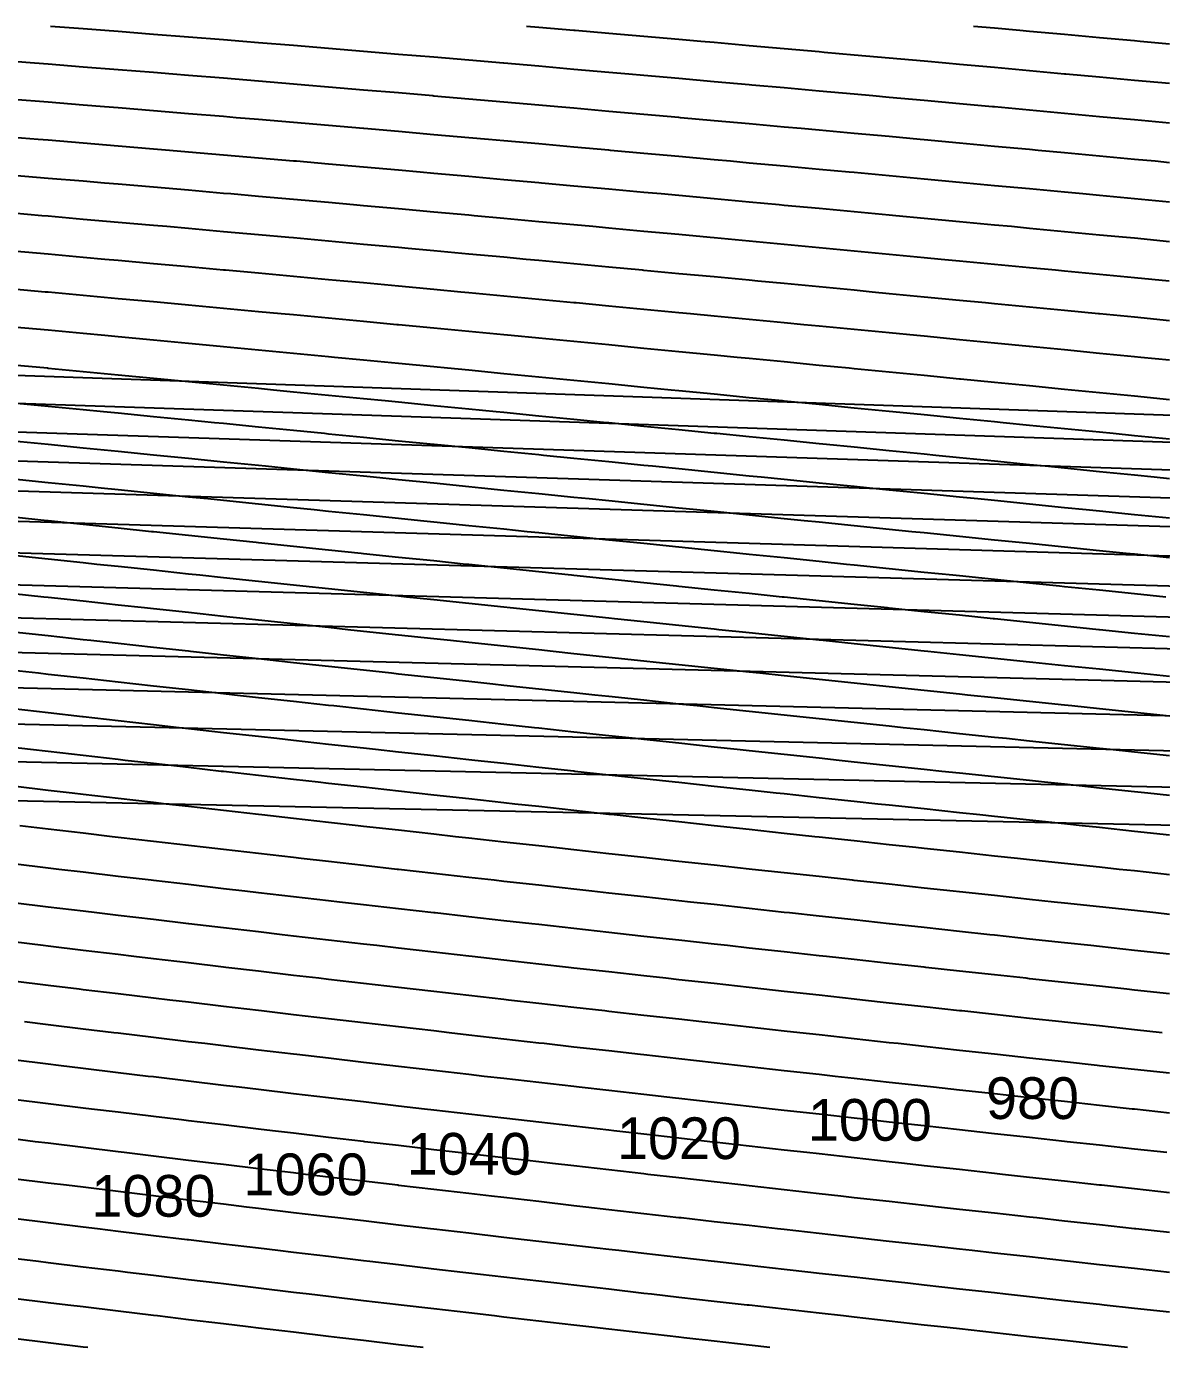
# Model space of a CAD drawing. Header units: metres. Extents: x 3386 to 5486, y 31 to 113.
# Drawn here: x 3458.8 to 3526.9, y 32.7 to 111.9 of the extents above; entities that cross this region are included whole.
import ezdxf
from ezdxf.enums import TextEntityAlignment as Align

# ---------------------------------------------------------------- set-up
doc = ezdxf.new("R2010")
doc.units = ezdxf.units.M
for name, color, linetype in [('Vs_1000', 7, 'Continuous'), ('Vs_1020', 7, 'Continuous'), ('Vs_1040', 7, 'Continuous'), ('Vs_1060', 7, 'Continuous'), ('Vs_1080', 7, 'Continuous'), ('Vs_1100', 7, 'Continuous'), ('Vs_1120', 7, 'Continuous'), ('Vs_1140', 7, 'Continuous'), ('Vs_1160', 7, 'Continuous'), ('Vs_440', 7, 'Continuous'), ('Vs_460', 7, 'Continuous'), ('Vs_480', 7, 'Continuous'), ('Vs_500', 7, 'Continuous'), ('Vs_520', 7, 'Continuous'), ('Vs_540', 7, 'Continuous'), ('Vs_560', 7, 'Continuous'), ('Vs_580', 7, 'Continuous'), ('Vs_600', 7, 'Continuous'), ('Vs_620', 7, 'Continuous'), ('Vs_640', 7, 'Continuous'), ('Vs_660', 7, 'Continuous'), ('Vs_680', 7, 'Continuous'), ('Vs_700', 7, 'Continuous'), ('Vs_720', 7, 'Continuous'), ('Vs_740', 7, 'Continuous'), ('Vs_760', 7, 'Continuous'), ('Vs_780', 7, 'Continuous'), ('Vs_800', 7, 'Continuous'), ('Vs_820', 7, 'Continuous'), ('Vs_840', 7, 'Continuous'), ('Vs_860', 7, 'Continuous'), ('Vs_880', 7, 'Continuous'), ('Vs_900', 7, 'Continuous'), ('Vs_920', 7, 'Continuous'), ('Vs_940', 7, 'Continuous'), ('Vs_960', 7, 'Continuous'), ('Vs_980', 7, 'Continuous')]:
    doc.layers.add(name, color=color, linetype=linetype)

msp = doc.modelspace()

# ---------------------------------------------------------------- linework, layer by layer
at = {"layer": 'Vs_1000'}
msp.add_lwpolyline([(3527.206, 44.412), (3525.273, 44.623), (3523.172, 44.853), (3521.235, 45.065), (3521.07, 45.083), (3518.969, 45.314), (3516.868, 45.546), (3515.301, 45.719), (3514.767, 45.778), (3512.666, 46.01), (3510.565, 46.243), (3509.405, 46.372), (3508.464, 46.476), (3506.363, 46.711), (3504.262, 46.945), (3503.551, 47.025), (3502.161, 47.181), (3500.059, 47.417), (3497.958, 47.654), (3497.741, 47.678), (3495.857, 47.891), (3493.756, 48.13), (3491.981, 48.332), (3491.655, 48.369), (3489.554, 48.609), (3487.453, 48.849), (3486.275, 48.985), (3485.352, 49.091), (3483.251, 49.334), (3481.15, 49.577), (3480.626, 49.638), (3479.048, 49.822), (3476.947, 50.067), (3475.04, 50.291), (3474.846, 50.314), (3472.745, 50.562), (3470.644, 50.811), (3469.524, 50.945), (3468.543, 51.062), (3466.442, 51.313), (3464.341, 51.566), (3464.081, 51.598), (3462.24, 51.821), (3460.139, 52.077), (3458.719, 52.251)], dxfattribs=at)
at = {"layer": 'Vs_1020'}
msp.add_lwpolyline([(3527.374, 42.006), (3525.273, 42.236), (3523.297, 42.452), (3523.172, 42.466), (3521.07, 42.697), (3518.969, 42.928), (3517.364, 43.106), (3516.868, 43.16), (3514.767, 43.393), (3512.666, 43.626), (3511.47, 43.759), (3510.565, 43.859), (3508.464, 44.094), (3506.363, 44.328), (3505.617, 44.412), (3504.262, 44.564), (3502.161, 44.8), (3500.059, 45.037), (3499.808, 45.065), (3497.958, 45.274), (3495.857, 45.513), (3494.049, 45.719), (3493.756, 45.752), (3491.655, 45.992), (3489.554, 46.232), (3488.342, 46.372), (3487.453, 46.474), (3485.352, 46.717), (3483.251, 46.96), (3482.691, 47.025), (3481.15, 47.204), (3479.048, 47.45), (3477.101, 47.678), (3476.947, 47.696), (3474.846, 47.944), (3472.745, 48.193), (3471.579, 48.332), (3470.644, 48.443), (3468.543, 48.694), (3466.442, 48.947), (3466.127, 48.985), (3464.341, 49.201), (3462.24, 49.456), (3460.753, 49.638), (3460.139, 49.713), (3458.037, 49.972)], dxfattribs=at)
at = {"layer": 'Vs_1040'}
msp.add_lwpolyline([(3527.374, 39.616), (3525.34, 39.839), (3525.273, 39.847), (3523.172, 40.077), (3521.07, 40.309), (3519.407, 40.492), (3518.969, 40.541), (3516.868, 40.773), (3514.767, 41.006), (3513.512, 41.146), (3512.666, 41.24), (3510.565, 41.474), (3508.464, 41.709), (3507.658, 41.799), (3506.363, 41.944), (3504.262, 42.18), (3502.161, 42.417), (3501.848, 42.452), (3500.059, 42.654), (3497.958, 42.893), (3496.086, 43.106), (3495.857, 43.132), (3493.756, 43.371), (3491.655, 43.612), (3490.375, 43.759), (3489.554, 43.853), (3487.453, 44.095), (3485.352, 44.339), (3484.72, 44.412), (3483.251, 44.583), (3481.15, 44.828), (3479.123, 45.065), (3479.048, 45.074), (3476.947, 45.321), (3474.846, 45.57), (3473.592, 45.719), (3472.745, 45.819), (3470.644, 46.07), (3468.543, 46.322), (3468.129, 46.372), (3466.442, 46.575), (3464.341, 46.83), (3462.74, 47.025), (3462.24, 47.086), (3460.139, 47.344), (3458.037, 47.603)], dxfattribs=at)
at = {"layer": 'Vs_1060'}
msp.add_lwpolyline([(3527.368, 37.226), (3525.273, 37.456), (3523.172, 37.688), (3521.432, 37.879), (3521.07, 37.919), (3518.969, 38.152), (3516.868, 38.384), (3515.534, 38.533), (3514.767, 38.618), (3512.666, 38.852), (3510.565, 39.087), (3509.677, 39.186), (3508.464, 39.322), (3506.363, 39.558), (3504.262, 39.794), (3503.863, 39.839), (3502.161, 40.031), (3500.059, 40.269), (3498.096, 40.492), (3497.958, 40.508), (3495.857, 40.747), (3493.756, 40.988), (3492.379, 41.146), (3491.655, 41.229), (3489.554, 41.471), (3487.453, 41.714), (3486.716, 41.799), (3485.352, 41.957), (3483.251, 42.202), (3481.15, 42.448), (3481.11, 42.452), (3479.048, 42.694), (3476.947, 42.942), (3475.568, 43.106), (3474.846, 43.191), (3472.745, 43.441), (3470.644, 43.692), (3470.091, 43.759), (3468.543, 43.945), (3466.442, 44.199), (3464.684, 44.412), (3464.341, 44.454), (3462.24, 44.71), (3460.139, 44.968), (3459.353, 45.065), (3458.037, 45.228)], dxfattribs=at)
at = {"layer": 'Vs_1080'}
msp.add_lwpolyline([(3527.374, 34.834), (3525.273, 35.065), (3523.442, 35.266), (3523.172, 35.296), (3521.07, 35.528), (3518.969, 35.761), (3517.539, 35.92), (3516.868, 35.994), (3514.767, 36.228), (3512.666, 36.462), (3511.676, 36.573), (3510.565, 36.697), (3508.464, 36.933), (3506.363, 37.169), (3505.856, 37.226), (3504.262, 37.406), (3502.161, 37.643), (3500.081, 37.879), (3500.059, 37.882), (3497.958, 38.121), (3495.857, 38.361), (3494.357, 38.533), (3493.756, 38.601), (3491.655, 38.843), (3489.554, 39.085), (3488.684, 39.186), (3487.453, 39.328), (3485.352, 39.573), (3483.251, 39.818), (3483.067, 39.839), (3481.15, 40.064), (3479.048, 40.311), (3477.51, 40.492), (3476.947, 40.559), (3474.846, 40.808), (3472.745, 41.059), (3472.017, 41.146), (3470.644, 41.31), (3468.543, 41.563), (3466.59, 41.799), (3466.442, 41.817), (3464.341, 42.072), (3462.24, 42.329), (3461.236, 42.452), (3460.139, 42.587), (3458.037, 42.847)], dxfattribs=at)
at = {"layer": 'Vs_1100'}
msp.add_lwpolyline([(3524.842, 32.719), (3523.172, 32.903), (3521.07, 33.136), (3519.528, 33.307), (3518.969, 33.368), (3516.868, 33.602), (3514.767, 33.836), (3513.658, 33.96), (3512.666, 34.071), (3510.565, 34.306), (3508.464, 34.542), (3507.829, 34.613), (3506.363, 34.778), (3504.262, 35.015), (3502.161, 35.253), (3502.046, 35.266), (3500.059, 35.492), (3497.958, 35.731), (3496.311, 35.92), (3495.857, 35.971), (3493.756, 36.212), (3491.655, 36.454), (3490.626, 36.573), (3489.554, 36.697), (3487.453, 36.94), (3485.352, 37.185), (3484.996, 37.226), (3483.251, 37.43), (3481.15, 37.676), (3479.423, 37.879), (3479.048, 37.923), (3476.947, 38.172), (3474.846, 38.421), (3473.912, 38.533), (3472.745, 38.672), (3470.644, 38.923), (3468.543, 39.176), (3468.463, 39.186), (3466.442, 39.43), (3464.341, 39.686), (3463.084, 39.839), (3462.24, 39.942), (3460.139, 40.2), (3458.037, 40.46)], dxfattribs=at)
at = {"layer": 'Vs_1120'}
msp.add_lwpolyline([(3503.411, 32.719), (3502.161, 32.861), (3500.059, 33.099), (3498.243, 33.307), (3497.958, 33.339), (3495.857, 33.579), (3493.756, 33.82), (3492.546, 33.96), (3491.655, 34.062), (3489.554, 34.305), (3487.453, 34.549), (3486.9, 34.613), (3485.352, 34.793), (3483.251, 35.039), (3481.309, 35.266), (3481.15, 35.285), (3479.048, 35.532), (3476.947, 35.781), (3475.778, 35.92), (3474.846, 36.03), (3472.745, 36.281), (3470.644, 36.532), (3470.307, 36.573), (3468.543, 36.785), (3466.442, 37.039), (3464.901, 37.226), (3464.341, 37.294), (3462.24, 37.551), (3460.139, 37.808), (3459.561, 37.879), (3458.037, 38.067)], dxfattribs=at)
at = {"layer": 'Vs_1140'}
msp.add_lwpolyline([(3482.612, 32.719), (3481.15, 32.89), (3479.048, 33.138), (3477.62, 33.307), (3476.947, 33.386), (3474.846, 33.635), (3472.745, 33.886), (3472.125, 33.96), (3470.644, 34.137), (3468.543, 34.389), (3466.69, 34.613), (3466.442, 34.643), (3464.341, 34.898), (3462.24, 35.154), (3461.319, 35.266), (3460.139, 35.411), (3458.037, 35.669)], dxfattribs=at)
at = {"layer": 'Vs_1160'}
msp.add_lwpolyline([(3462.51, 32.719), (3462.24, 32.752), (3460.139, 33.008), (3458.037, 33.266)], dxfattribs=at)
at = {"layer": 'Vs_440'}
msp.add_lwpolyline([(3527.374, 110.885), (3525.615, 111.045), (3525.273, 111.076), (3523.172, 111.267), (3521.07, 111.457), (3518.969, 111.647), (3518.394, 111.698), (3516.868, 111.836), (3515.613, 111.948)], dxfattribs=at)
at = {"layer": 'Vs_460'}
msp.add_lwpolyline([(3527.374, 108.516), (3525.273, 108.709), (3523.172, 108.901), (3521.156, 109.085), (3521.07, 109.093), (3518.969, 109.285), (3516.868, 109.475), (3514.767, 109.666), (3513.958, 109.739), (3512.666, 109.855), (3510.565, 110.044), (3508.464, 110.232), (3506.671, 110.392), (3506.363, 110.419), (3504.262, 110.606), (3502.161, 110.792), (3500.059, 110.976), (3499.274, 111.045), (3497.958, 111.16), (3495.857, 111.343), (3493.756, 111.525), (3491.741, 111.698), (3491.655, 111.706), (3489.554, 111.886), (3488.819, 111.948)], dxfattribs=at)
at = {"layer": 'Vs_480'}
msp.add_lwpolyline([(3527.374, 106.146), (3525.273, 106.341), (3523.857, 106.472), (3523.172, 106.536), (3521.07, 106.73), (3518.969, 106.923), (3516.868, 107.116), (3516.759, 107.126), (3514.767, 107.308), (3512.666, 107.499), (3510.565, 107.69), (3509.586, 107.779), (3508.464, 107.88), (3506.363, 108.07), (3504.262, 108.259), (3502.324, 108.432), (3502.161, 108.447), (3500.059, 108.634), (3497.958, 108.82), (3495.857, 109.006), (3494.948, 109.085), (3493.756, 109.19), (3491.655, 109.373), (3489.554, 109.556), (3487.453, 109.737), (3487.433, 109.739), (3485.352, 109.917), (3483.251, 110.096), (3481.15, 110.273), (3479.736, 110.392), (3479.048, 110.45), (3476.947, 110.624), (3474.846, 110.797), (3472.745, 110.969), (3471.8, 111.045), (3470.644, 111.139), (3468.543, 111.307), (3466.442, 111.473), (3464.341, 111.637), (3463.537, 111.698), (3462.24, 111.798), (3460.267, 111.948)], dxfattribs=at)
at = {"layer": 'Vs_500'}
msp.add_lwpolyline([(3527.374, 103.777), (3526.499, 103.859), (3525.273, 103.974), (3523.172, 104.17), (3521.07, 104.366), (3519.493, 104.513), (3518.969, 104.561), (3516.868, 104.756), (3514.767, 104.95), (3512.666, 105.144), (3512.424, 105.166), (3510.565, 105.337), (3508.464, 105.529), (3506.363, 105.721), (3505.281, 105.819), (3504.262, 105.912), (3502.161, 106.102), (3500.059, 106.292), (3498.047, 106.472), (3497.958, 106.48), (3495.857, 106.668), (3493.756, 106.855), (3491.655, 107.041), (3490.698, 107.126), (3489.554, 107.226), (3487.453, 107.41), (3485.352, 107.593), (3483.251, 107.775), (3483.206, 107.779), (3481.15, 107.956), (3479.048, 108.135), (3476.947, 108.313), (3475.527, 108.432), (3474.846, 108.489), (3472.745, 108.664), (3470.644, 108.838), (3468.543, 109.009), (3467.6, 109.085), (3466.442, 109.179), (3464.341, 109.347), (3462.24, 109.513), (3460.139, 109.676), (3459.325, 109.739), (3458.037, 109.837)], dxfattribs=at)
at = {"layer": 'Vs_520'}
msp.add_lwpolyline([(3527.374, 101.408), (3525.273, 101.607), (3523.172, 101.805), (3522.165, 101.899), (3521.07, 102.002), (3518.969, 102.199), (3516.868, 102.396), (3515.191, 102.553), (3514.767, 102.592), (3512.666, 102.788), (3510.565, 102.983), (3508.464, 103.178), (3508.156, 103.206), (3506.363, 103.371), (3504.262, 103.565), (3502.161, 103.757), (3501.046, 103.859), (3500.059, 103.949), (3497.958, 104.141), (3495.857, 104.331), (3493.845, 104.513), (3493.756, 104.521), (3491.655, 104.709), (3489.554, 104.897), (3487.453, 105.084), (3486.528, 105.166), (3485.352, 105.27), (3483.251, 105.455), (3481.15, 105.638), (3479.068, 105.819), (3479.048, 105.821), (3476.947, 106.002), (3474.846, 106.182), (3472.745, 106.36), (3471.415, 106.472), (3470.644, 106.537), (3468.543, 106.713), (3466.442, 106.886), (3464.341, 107.058), (3463.507, 107.126), (3462.24, 107.228), (3460.139, 107.396), (3458.037, 107.562)], dxfattribs=at)
at = {"layer": 'Vs_540'}
msp.add_lwpolyline([(3527.374, 99.039), (3525.273, 99.24), (3524.78, 99.286), (3523.172, 99.439), (3521.07, 99.639), (3518.969, 99.838), (3517.892, 99.94), (3516.868, 100.036), (3514.767, 100.235), (3512.666, 100.432), (3510.953, 100.593), (3510.565, 100.629), (3508.464, 100.826), (3506.363, 101.022), (3504.262, 101.218), (3503.955, 101.246), (3502.161, 101.413), (3500.059, 101.607), (3497.958, 101.801), (3496.883, 101.899), (3495.857, 101.994), (3493.756, 102.186), (3491.655, 102.377), (3489.721, 102.553), (3489.554, 102.568), (3487.453, 102.758), (3485.352, 102.946), (3483.251, 103.134), (3482.444, 103.206), (3481.15, 103.321), (3479.048, 103.507), (3476.947, 103.691), (3475.023, 103.859), (3474.846, 103.875), (3472.745, 104.057), (3470.644, 104.237), (3468.543, 104.417), (3467.41, 104.513), (3466.442, 104.594), (3464.341, 104.77), (3462.24, 104.945), (3460.139, 105.117), (3459.536, 105.166), (3458.037, 105.287)], dxfattribs=at)
at = {"layer": 'Vs_560'}
msp.add_lwpolyline([(3527.342, 96.673), (3525.273, 96.872), (3523.172, 97.074), (3521.07, 97.275), (3520.531, 97.327), (3518.969, 97.476), (3516.868, 97.676), (3514.767, 97.877), (3513.681, 97.98), (3512.666, 98.076), (3510.565, 98.276), (3508.464, 98.474), (3506.782, 98.633), (3506.363, 98.673), (3504.262, 98.871), (3502.161, 99.068), (3500.059, 99.265), (3499.825, 99.286), (3497.958, 99.461), (3495.857, 99.656), (3493.756, 99.851), (3492.797, 99.94), (3491.655, 100.045), (3489.554, 100.239), (3487.453, 100.431), (3485.68, 100.593), (3485.352, 100.623), (3483.251, 100.814), (3481.15, 101.004), (3479.048, 101.193), (3478.452, 101.246), (3476.947, 101.381), (3474.846, 101.568), (3472.745, 101.753), (3471.082, 101.899), (3470.644, 101.938), (3468.543, 102.121), (3466.442, 102.303), (3464.341, 102.483), (3463.52, 102.553), (3462.24, 102.662), (3460.139, 102.838), (3458.037, 103.014)], dxfattribs=at)
at = {"layer": 'Vs_580'}
msp.add_lwpolyline([(3527.374, 94.301), (3525.273, 94.505), (3523.172, 94.708), (3523.114, 94.714), (3521.07, 94.911), (3518.969, 95.114), (3516.868, 95.316), (3516.343, 95.367), (3514.767, 95.518), (3512.666, 95.72), (3510.565, 95.921), (3509.534, 96.02), (3508.464, 96.122), (3506.363, 96.323), (3504.262, 96.523), (3502.679, 96.673), (3502.161, 96.723), (3500.059, 96.922), (3497.958, 97.12), (3495.857, 97.318), (3495.769, 97.327), (3493.756, 97.516), (3491.655, 97.713), (3489.554, 97.909), (3488.791, 97.98), (3487.453, 98.104), (3485.352, 98.299), (3483.251, 98.493), (3481.728, 98.633), (3481.15, 98.686), (3479.048, 98.879), (3476.947, 99.07), (3474.846, 99.26), (3474.559, 99.286), (3472.745, 99.45), (3470.644, 99.638), (3468.543, 99.825), (3467.25, 99.94), (3466.442, 100.011), (3464.341, 100.196), (3462.24, 100.379), (3460.139, 100.56), (3459.759, 100.593), (3458.037, 100.74)], dxfattribs=at)
at = {"layer": 'Vs_600'}
msp.add_lwpolyline([(3527.374, 91.932), (3525.645, 92.101), (3525.273, 92.137), (3523.172, 92.342), (3521.07, 92.547), (3518.969, 92.751), (3518.946, 92.754), (3516.868, 92.956), (3514.767, 93.16), (3512.666, 93.364), (3512.217, 93.407), (3510.565, 93.567), (3508.464, 93.77), (3506.363, 93.973), (3505.453, 94.06), (3504.262, 94.175), (3502.161, 94.377), (3500.059, 94.578), (3498.647, 94.714), (3497.958, 94.779), (3495.857, 94.98), (3493.756, 95.18), (3491.79, 95.367), (3491.655, 95.38), (3489.554, 95.579), (3487.453, 95.777), (3485.352, 95.975), (3484.869, 96.02), (3483.251, 96.172), (3481.15, 96.368), (3479.048, 96.564), (3477.869, 96.673), (3476.947, 96.759), (3474.846, 96.953), (3472.745, 97.146), (3470.769, 97.327), (3470.644, 97.338), (3468.543, 97.529), (3466.442, 97.719), (3464.341, 97.908), (3463.538, 97.98), (3462.24, 98.096), (3460.139, 98.282), (3458.037, 98.467)], dxfattribs=at)
at = {"layer": 'Vs_620'}
msp.add_lwpolyline([(3527.374, 89.562), (3525.273, 89.769), (3523.172, 89.976), (3521.493, 90.141), (3521.07, 90.182), (3518.969, 90.389), (3516.868, 90.595), (3514.837, 90.794), (3514.767, 90.801), (3512.666, 91.006), (3510.565, 91.212), (3508.464, 91.417), (3508.154, 91.447), (3506.363, 91.622), (3504.262, 91.826), (3502.161, 92.031), (3501.441, 92.101), (3500.059, 92.234), (3497.958, 92.438), (3495.857, 92.641), (3494.689, 92.754), (3493.756, 92.844), (3491.655, 93.046), (3489.554, 93.248), (3487.891, 93.407), (3487.453, 93.449), (3485.352, 93.65), (3483.251, 93.85), (3481.15, 94.05), (3481.036, 94.06), (3479.048, 94.248), (3476.947, 94.447), (3474.846, 94.644), (3474.109, 94.714), (3472.745, 94.841), (3470.644, 95.037), (3468.543, 95.232), (3467.09, 95.367), (3466.442, 95.427), (3464.341, 95.62), (3462.24, 95.812), (3460.139, 96.003), (3459.953, 96.02), (3458.037, 96.193)], dxfattribs=at)
at = {"layer": 'Vs_640'}
msp.add_lwpolyline([(3527.374, 87.192), (3525.273, 87.4), (3523.989, 87.528), (3523.172, 87.609), (3521.07, 87.817), (3518.969, 88.025), (3517.398, 88.181), (3516.868, 88.233), (3514.767, 88.441), (3512.666, 88.649), (3510.789, 88.834), (3510.565, 88.856), (3508.464, 89.063), (3506.363, 89.27), (3504.262, 89.477), (3504.157, 89.487), (3502.161, 89.684), (3500.059, 89.89), (3497.958, 90.096), (3497.498, 90.141), (3495.857, 90.301), (3493.756, 90.506), (3491.655, 90.711), (3490.807, 90.794), (3489.554, 90.916), (3487.453, 91.12), (3485.352, 91.324), (3484.075, 91.447), (3483.251, 91.527), (3481.15, 91.73), (3479.048, 91.932), (3477.294, 92.101), (3476.947, 92.134), (3474.846, 92.335), (3472.745, 92.535), (3470.644, 92.735), (3470.451, 92.754), (3468.543, 92.935), (3466.442, 93.133), (3464.341, 93.331), (3463.528, 93.407), (3462.24, 93.528), (3460.139, 93.723), (3458.037, 93.918)], dxfattribs=at)
at = {"layer": 'Vs_660'}
msp.add_lwpolyline([(3527.374, 84.821), (3526.439, 84.915), (3525.273, 85.031), (3523.172, 85.241), (3521.07, 85.451), (3519.906, 85.568), (3518.969, 85.661), (3516.868, 85.871), (3514.767, 86.081), (3513.362, 86.221), (3512.666, 86.29), (3510.565, 86.5), (3508.464, 86.709), (3506.803, 86.874), (3506.363, 86.918), (3504.262, 87.127), (3502.161, 87.336), (3500.226, 87.528), (3500.059, 87.544), (3497.958, 87.752), (3495.857, 87.96), (3493.756, 88.168), (3493.628, 88.181), (3491.655, 88.376), (3489.554, 88.583), (3487.453, 88.79), (3487.003, 88.834), (3485.352, 88.997), (3483.251, 89.203), (3481.15, 89.409), (3480.346, 89.487), (3479.048, 89.614), (3476.947, 89.819), (3474.846, 90.024), (3473.649, 90.141), (3472.745, 90.228), (3470.644, 90.432), (3468.543, 90.635), (3466.9, 90.794), (3466.442, 90.838), (3464.341, 91.04), (3462.24, 91.242), (3460.139, 91.442), (3460.086, 91.447), (3458.037, 91.642)], dxfattribs=at)
at = {"layer": 'Vs_680'}
msp.add_lwpolyline([(3527.374, 82.45), (3525.273, 82.662), (3523.172, 82.873), (3522.365, 82.955), (3521.07, 83.085), (3518.969, 83.297), (3516.868, 83.508), (3515.879, 83.608), (3514.767, 83.72), (3512.666, 83.931), (3510.565, 84.143), (3509.385, 84.261), (3508.464, 84.354), (3506.363, 84.565), (3504.262, 84.776), (3502.881, 84.915), (3502.161, 84.987), (3500.059, 85.198), (3497.958, 85.408), (3496.364, 85.568), (3495.857, 85.619), (3493.756, 85.829), (3491.655, 86.039), (3489.832, 86.221), (3489.554, 86.249), (3487.453, 86.459), (3485.352, 86.668), (3483.281, 86.874), (3483.251, 86.877), (3481.15, 87.086), (3479.048, 87.295), (3476.947, 87.504), (3476.706, 87.528), (3474.846, 87.712), (3472.745, 87.92), (3470.644, 88.127), (3470.101, 88.181), (3468.543, 88.335), (3466.442, 88.541), (3464.341, 88.748), (3463.46, 88.834), (3462.24, 88.954), (3460.139, 89.159), (3458.037, 89.364)], dxfattribs=at)
at = {"layer": 'Vs_700'}
for points in [[(3386.6, 93.517), (4884.301, 41.726)], [(3527.374, 80.078), (3525.273, 80.291), (3524.778, 80.342), (3523.172, 80.505), (3521.07, 80.718), (3518.969, 80.932), (3518.345, 80.995), (3516.868, 81.145), (3514.767, 81.358), (3512.666, 81.571), (3511.909, 81.648), (3510.565, 81.785), (3508.464, 81.998), (3506.363, 82.211), (3505.468, 82.302), (3504.262, 82.424), (3502.161, 82.637), (3500.059, 82.85), (3499.023, 82.955), (3497.958, 83.063), (3495.857, 83.275), (3493.756, 83.488), (3492.572, 83.608), (3491.655, 83.701), (3489.554, 83.913), (3487.453, 84.126), (3486.111, 84.261), (3485.352, 84.338), (3483.251, 84.55), (3481.15, 84.762), (3479.641, 84.915), (3479.048, 84.974), (3476.947, 85.186), (3474.846, 85.398), (3473.156, 85.568), (3472.745, 85.609), (3470.644, 85.82), (3468.543, 86.032), (3466.655, 86.221), (3466.442, 86.242), (3464.341, 86.453), (3462.24, 86.663), (3460.139, 86.874), (3460.131, 86.874), (3458.037, 87.083)]]:
    msp.add_lwpolyline(points, dxfattribs=at)
at = {"layer": 'Vs_720'}
for points in [[(3386.6, 91.76), (4891.051, 41.058)], [(3527.15, 77.729), (3525.273, 77.921), (3523.172, 78.136), (3521.07, 78.35), (3520.763, 78.382), (3518.969, 78.565), (3516.868, 78.78), (3514.767, 78.995), (3514.378, 79.035), (3512.666, 79.21), (3510.565, 79.425), (3508.464, 79.64), (3507.995, 79.688), (3506.363, 79.855), (3504.262, 80.07), (3502.161, 80.286), (3501.612, 80.342), (3500.059, 80.501), (3497.958, 80.716), (3495.857, 80.931), (3495.231, 80.995), (3493.756, 81.146), (3491.655, 81.361), (3489.554, 81.576), (3488.849, 81.648), (3487.453, 81.791), (3485.352, 82.006), (3483.251, 82.221), (3482.468, 82.302), (3481.15, 82.436), (3479.048, 82.651), (3476.947, 82.866), (3476.085, 82.955), (3474.846, 83.081), (3472.745, 83.296), (3470.644, 83.511), (3469.699, 83.608), (3468.543, 83.726), (3466.442, 83.941), (3464.341, 84.156), (3463.311, 84.261), (3462.24, 84.371), (3460.139, 84.585), (3458.037, 84.8)]]:
    msp.add_lwpolyline(points, dxfattribs=at)
at = {"layer": 'Vs_740'}
for points in [[(3386.6, 89.983), (4897.832, 40.411)], [(3527.374, 75.333), (3525.273, 75.549), (3523.172, 75.765), (3523.138, 75.769), (3521.07, 75.982), (3518.969, 76.198), (3516.868, 76.415), (3516.798, 76.422), (3514.767, 76.632), (3512.666, 76.848), (3510.565, 77.065), (3510.465, 77.075), (3508.464, 77.282), (3506.363, 77.499), (3504.262, 77.716), (3504.138, 77.729), (3502.161, 77.933), (3500.059, 78.15), (3497.958, 78.367), (3497.818, 78.382), (3495.857, 78.585), (3493.756, 78.802), (3491.655, 79.02), (3491.504, 79.035), (3489.554, 79.237), (3487.453, 79.455), (3485.352, 79.673), (3485.198, 79.688), (3483.251, 79.89), (3481.15, 80.108), (3479.048, 80.326), (3478.901, 80.342), (3476.947, 80.544), (3474.846, 80.763), (3472.745, 80.981), (3472.612, 80.995), (3470.644, 81.2), (3468.543, 81.418), (3466.442, 81.637), (3466.334, 81.648), (3464.341, 81.856), (3462.24, 82.075), (3460.139, 82.294), (3460.067, 82.302), (3458.037, 82.513)]]:
    msp.add_lwpolyline(points, dxfattribs=at)
at = {"layer": 'Vs_760'}
for points in [[(3386.6, 88.178), (4904.663, 39.781)], [(3527.374, 72.959), (3525.473, 73.156), (3525.273, 73.176), (3523.172, 73.394), (3521.07, 73.612), (3519.174, 73.809), (3518.969, 73.83), (3516.868, 74.048), (3514.767, 74.267), (3512.885, 74.462), (3512.666, 74.485), (3510.565, 74.704), (3508.464, 74.922), (3506.606, 75.116), (3506.363, 75.141), (3504.262, 75.36), (3502.161, 75.579), (3500.339, 75.769), (3500.059, 75.798), (3497.958, 76.017), (3495.857, 76.237), (3494.085, 76.422), (3493.756, 76.456), (3491.655, 76.676), (3489.554, 76.896), (3487.844, 77.075), (3487.453, 77.116), (3485.352, 77.337), (3483.251, 77.557), (3481.619, 77.729), (3481.15, 77.778), (3479.048, 77.999), (3476.947, 78.22), (3475.412, 78.382), (3474.846, 78.441), (3472.745, 78.663), (3470.644, 78.885), (3469.225, 79.035), (3468.543, 79.107), (3466.442, 79.33), (3464.341, 79.553), (3463.062, 79.688), (3462.24, 79.776), (3460.139, 79.999), (3458.037, 80.223)]]:
    msp.add_lwpolyline(points, dxfattribs=at)
at = {"layer": 'Vs_780'}
for points in [[(3386.6, 86.315), (4911.549, 39.165)], [(3527.374, 70.584), (3525.273, 70.803), (3523.172, 71.022), (3521.508, 71.196), (3521.07, 71.242), (3518.969, 71.461), (3516.868, 71.681), (3515.258, 71.849), (3514.767, 71.901), (3512.666, 72.121), (3510.565, 72.341), (3509.022, 72.503), (3508.464, 72.561), (3506.363, 72.782), (3504.262, 73.002), (3502.802, 73.156), (3502.161, 73.223), (3500.059, 73.444), (3497.958, 73.666), (3496.598, 73.809), (3495.857, 73.887), (3493.756, 74.109), (3491.655, 74.331), (3490.413, 74.462), (3489.554, 74.553), (3487.453, 74.776), (3485.352, 74.999), (3484.25, 75.116), (3483.251, 75.222), (3481.15, 75.445), (3479.048, 75.669), (3478.111, 75.769), (3476.947, 75.893), (3474.846, 76.117), (3472.745, 76.342), (3472, 76.422), (3470.644, 76.567), (3468.543, 76.793), (3466.442, 77.019), (3465.921, 77.075), (3464.341, 77.246), (3462.24, 77.473), (3460.139, 77.7), (3459.878, 77.729), (3458.037, 77.928)]]:
    msp.add_lwpolyline(points, dxfattribs=at)
at = {"layer": 'Vs_800'}
for points in [[(3386.6, 84.423), (4918.526, 38.566)], [(3527.374, 68.208), (3525.273, 68.429), (3523.804, 68.583), (3523.172, 68.649), (3521.07, 68.87), (3518.969, 69.091), (3517.589, 69.236), (3516.868, 69.312), (3514.767, 69.533), (3512.666, 69.755), (3511.39, 69.889), (3510.565, 69.976), (3508.464, 70.198), (3506.363, 70.421), (3505.21, 70.543), (3504.262, 70.643), (3502.161, 70.866), (3500.059, 71.089), (3499.05, 71.196), (3497.958, 71.312), (3495.857, 71.535), (3493.756, 71.759), (3492.914, 71.849), (3491.655, 71.983), (3489.554, 72.208), (3487.453, 72.433), (3486.803, 72.503), (3485.352, 72.658), (3483.251, 72.884), (3481.15, 73.11), (3480.721, 73.156), (3479.048, 73.336), (3476.947, 73.563), (3474.846, 73.79), (3474.673, 73.809), (3472.745, 74.018), (3470.644, 74.246), (3468.662, 74.462), (3468.543, 74.475), (3466.442, 74.705), (3464.341, 74.935), (3462.696, 75.116), (3462.24, 75.166), (3460.139, 75.397), (3458.037, 75.629)]]:
    msp.add_lwpolyline(points, dxfattribs=at)
at = {"layer": 'Vs_820'}
for points in [[(3386.6, 82.464), (4925.607, 37.98)], [(3527.374, 65.832), (3526.066, 65.97), (3525.273, 66.053), (3523.172, 66.275), (3521.07, 66.497), (3519.88, 66.623), (3518.969, 66.719), (3516.868, 66.942), (3514.767, 67.165), (3513.714, 67.276), (3512.666, 67.388), (3510.565, 67.611), (3508.464, 67.834), (3507.569, 67.93), (3506.363, 68.058), (3504.262, 68.282), (3502.161, 68.507), (3501.447, 68.583), (3500.059, 68.731), (3497.958, 68.956), (3495.857, 69.182), (3495.351, 69.236), (3493.756, 69.408), (3491.655, 69.634), (3489.554, 69.86), (3489.285, 69.889), (3487.453, 70.087), (3485.352, 70.315), (3483.251, 70.543), (3483.251, 70.543), (3481.15, 70.771), (3479.048, 71), (3477.256, 71.196), (3476.947, 71.23), (3474.846, 71.46), (3472.745, 71.69), (3471.303, 71.849), (3470.644, 71.922), (3468.543, 72.154), (3466.442, 72.386), (3465.398, 72.503), (3464.341, 72.62), (3462.24, 72.854), (3460.139, 73.089), (3459.549, 73.156), (3458.037, 73.325)]]:
    msp.add_lwpolyline(points, dxfattribs=at)
at = {"layer": 'Vs_840'}
for points in [[(3386.6, 80.452), (4932.833, 37.408)], [(3527.374, 63.454), (3525.273, 63.677), (3523.172, 63.9), (3522.136, 64.01), (3521.07, 64.123), (3518.969, 64.347), (3516.868, 64.57), (3515.998, 64.663), (3514.767, 64.795), (3512.666, 65.019), (3510.565, 65.244), (3509.883, 65.317), (3508.464, 65.468), (3506.363, 65.694), (3504.262, 65.919), (3503.794, 65.97), (3502.161, 66.145), (3500.059, 66.372), (3497.958, 66.599), (3497.733, 66.623), (3495.857, 66.826), (3493.756, 67.054), (3491.704, 67.276), (3491.655, 67.282), (3489.554, 67.51), (3487.453, 67.739), (3485.712, 67.93), (3485.352, 67.969), (3483.251, 68.199), (3481.15, 68.43), (3479.76, 68.583), (3479.048, 68.661), (3476.947, 68.893), (3474.846, 69.126), (3473.853, 69.236), (3472.745, 69.359), (3470.644, 69.593), (3468.543, 69.828), (3467.998, 69.889), (3466.442, 70.064), (3464.341, 70.301), (3462.24, 70.538), (3462.2, 70.543), (3460.139, 70.777), (3458.037, 71.016)]]:
    msp.add_lwpolyline(points, dxfattribs=at)
at = {"layer": 'Vs_860'}
for points in [[(3386.6, 78.395), (4940.259, 36.851)], [(3527.374, 61.076), (3525.273, 61.3), (3524.36, 61.397), (3523.172, 61.524), (3521.07, 61.748), (3518.969, 61.973), (3518.246, 62.05), (3516.868, 62.198), (3514.767, 62.423), (3512.666, 62.649), (3512.156, 62.704), (3510.565, 62.875), (3508.464, 63.101), (3506.363, 63.328), (3506.094, 63.357), (3504.262, 63.555), (3502.161, 63.782), (3500.063, 64.01), (3500.059, 64.01), (3497.958, 64.239), (3495.857, 64.468), (3494.067, 64.663), (3493.756, 64.697), (3491.655, 64.927), (3489.554, 65.158), (3488.108, 65.317), (3487.453, 65.389), (3485.352, 65.62), (3483.251, 65.852), (3482.192, 65.97), (3481.15, 66.085), (3479.048, 66.319), (3476.947, 66.553), (3476.323, 66.623), (3474.846, 66.788), (3472.745, 67.024), (3470.644, 67.261), (3470.507, 67.276), (3468.543, 67.498), (3466.442, 67.737), (3464.754, 67.93), (3464.341, 67.977), (3462.24, 68.217), (3460.139, 68.459), (3459.069, 68.583), (3458.037, 68.702)]]:
    msp.add_lwpolyline(points, dxfattribs=at)
at = {"layer": 'Vs_880'}
for points in [[(3386.6, 76.243), (4947.953, 36.301)], [(3527.374, 58.696), (3526.554, 58.784), (3525.273, 58.921), (3523.172, 59.146), (3521.07, 59.372), (3520.46, 59.437), (3518.969, 59.597), (3516.868, 59.823), (3514.767, 60.05), (3514.392, 60.09), (3512.666, 60.277), (3510.565, 60.504), (3508.464, 60.732), (3508.354, 60.744), (3506.363, 60.96), (3504.262, 61.188), (3502.348, 61.397), (3502.161, 61.417), (3500.059, 61.647), (3497.958, 61.877), (3496.378, 62.05), (3495.857, 62.107), (3493.756, 62.338), (3491.655, 62.57), (3490.447, 62.704), (3489.554, 62.802), (3487.453, 63.035), (3485.352, 63.268), (3484.56, 63.357), (3483.251, 63.503), (3481.15, 63.738), (3479.048, 63.973), (3478.721, 64.01), (3476.947, 64.21), (3474.846, 64.447), (3472.938, 64.663), (3472.745, 64.685), (3470.644, 64.924), (3468.543, 65.164), (3467.218, 65.317), (3466.442, 65.406), (3464.341, 65.648), (3462.24, 65.891), (3461.566, 65.97), (3460.139, 66.136), (3458.037, 66.382)]]:
    msp.add_lwpolyline(points, dxfattribs=at)
at = {"layer": 'Vs_900'}
for points in [[(3386.6, 74.05), (4956.081, 35.759)], [(3527.374, 56.315), (3525.273, 56.541), (3523.172, 56.767), (3522.645, 56.824), (3521.07, 56.994), (3518.969, 57.221), (3516.868, 57.448), (3516.595, 57.477), (3514.767, 57.675), (3512.666, 57.903), (3510.576, 58.131), (3510.565, 58.132), (3508.464, 58.361), (3506.363, 58.59), (3504.591, 58.784), (3504.262, 58.82), (3502.161, 59.05), (3500.059, 59.281), (3498.642, 59.437), (3497.958, 59.512), (3495.857, 59.744), (3493.756, 59.977), (3492.734, 60.09), (3491.655, 60.21), (3489.554, 60.444), (3487.453, 60.678), (3486.87, 60.744), (3485.352, 60.914), (3483.251, 61.15), (3481.15, 61.386), (3481.056, 61.397), (3479.048, 61.624), (3476.947, 61.862), (3475.299, 62.05), (3474.846, 62.102), (3472.745, 62.342), (3470.644, 62.583), (3469.604, 62.704), (3468.543, 62.826), (3466.442, 63.069), (3464.341, 63.314), (3463.976, 63.357), (3462.24, 63.56), (3460.139, 63.807), (3458.427, 64.01)]]:
    msp.add_lwpolyline(points, dxfattribs=at)
at = {"layer": 'Vs_920'}
for points in [[(3386.6, 71.773), (4964.963, 35.207)], [(3527.374, 53.934), (3525.273, 54.16), (3524.802, 54.211), (3523.172, 54.387), (3521.07, 54.615), (3518.969, 54.842), (3518.767, 54.864), (3516.868, 55.071), (3514.767, 55.299), (3512.764, 55.518), (3512.666, 55.528), (3510.565, 55.758), (3508.464, 55.988), (3506.795, 56.171), (3506.363, 56.218), (3504.262, 56.449), (3502.161, 56.681), (3500.864, 56.824), (3500.059, 56.913), (3497.958, 57.146), (3495.857, 57.379), (3494.974, 57.477), (3493.756, 57.613), (3491.655, 57.848), (3489.554, 58.083), (3489.129, 58.131), (3487.453, 58.319), (3485.352, 58.556), (3483.334, 58.784), (3483.251, 58.793), (3481.15, 59.032), (3479.048, 59.271), (3477.596, 59.437), (3476.947, 59.511), (3474.846, 59.753), (3472.745, 59.995), (3471.92, 60.09), (3470.644, 60.238), (3468.543, 60.483), (3466.442, 60.728), (3466.31, 60.744), (3464.341, 60.975), (3462.24, 61.223), (3460.779, 61.397), (3460.139, 61.473), (3458.037, 61.724)]]:
    msp.add_lwpolyline(points, dxfattribs=at)
at = {"layer": 'Vs_940'}
for points in [[(3386.6, 69.424), (4975.333, 34.536)], [(3526.934, 51.598), (3525.273, 51.778), (3523.172, 52.006), (3521.07, 52.234), (3520.912, 52.251), (3518.969, 52.463), (3516.868, 52.692), (3514.921, 52.905), (3514.767, 52.921), (3512.666, 53.151), (3510.565, 53.382), (3508.965, 53.558), (3508.464, 53.613), (3506.363, 53.844), (3504.262, 54.077), (3503.048, 54.211), (3502.161, 54.309), (3500.059, 54.543), (3497.958, 54.776), (3497.172, 54.864), (3495.857, 55.011), (3493.756, 55.246), (3491.655, 55.482), (3491.341, 55.518), (3489.554, 55.719), (3487.453, 55.956), (3485.561, 56.171), (3485.352, 56.195), (3483.251, 56.434), (3481.15, 56.674), (3479.837, 56.824), (3479.048, 56.915), (3476.947, 57.156), (3474.846, 57.399), (3474.174, 57.477), (3472.745, 57.643), (3470.644, 57.888), (3468.577, 58.131), (3468.543, 58.135), (3466.442, 58.382), (3464.341, 58.631), (3463.057, 58.784), (3462.24, 58.881), (3460.139, 59.133), (3458.037, 59.386)]]:
    msp.add_lwpolyline(points, dxfattribs=at)
at = {"layer": 'Vs_960'}
for points in [[(3386.6, 67.025), (4989.58, 33.187)], [(3527.374, 49.166), (3525.273, 49.394), (3523.172, 49.623), (3523.031, 49.638), (3521.07, 49.852), (3518.969, 50.081), (3517.05, 50.291), (3516.868, 50.311), (3514.767, 50.542), (3512.666, 50.773), (3511.105, 50.945), (3510.565, 51.004), (3508.464, 51.236), (3506.363, 51.469), (3505.197, 51.598), (3504.262, 51.702), (3502.161, 51.935), (3500.059, 52.17), (3499.332, 52.251), (3497.958, 52.405), (3495.857, 52.64), (3493.756, 52.877), (3493.511, 52.905), (3491.655, 53.114), (3489.554, 53.352), (3487.741, 53.558), (3487.453, 53.591), (3485.352, 53.83), (3483.251, 54.07), (3482.027, 54.211), (3481.15, 54.312), (3479.048, 54.554), (3476.947, 54.797), (3476.373, 54.864), (3474.846, 55.042), (3472.745, 55.287), (3470.784, 55.518), (3470.644, 55.534), (3468.543, 55.782), (3466.442, 56.031), (3465.269, 56.171), (3464.341, 56.282), (3462.24, 56.533), (3460.139, 56.787), (3459.833, 56.824), (3458.037, 57.042)]]:
    msp.add_lwpolyline(points, dxfattribs=at)
at = {"layer": 'Vs_980'}
msp.add_lwpolyline([(3527.374, 46.781), (3525.273, 47.009), (3525.128, 47.025), (3523.172, 47.239), (3521.07, 47.468), (3519.154, 47.678), (3518.969, 47.699), (3516.868, 47.929), (3514.767, 48.161), (3513.215, 48.332), (3512.666, 48.392), (3510.565, 48.624), (3508.464, 48.857), (3507.315, 48.985), (3506.363, 49.091), (3504.262, 49.325), (3502.161, 49.559), (3501.457, 49.638), (3500.059, 49.795), (3497.958, 50.031), (3495.857, 50.267), (3495.643, 50.291), (3493.756, 50.505), (3491.655, 50.743), (3489.88, 50.945), (3489.554, 50.982), (3487.453, 51.222), (3485.352, 51.462), (3484.172, 51.598), (3483.251, 51.704), (3481.15, 51.946), (3479.048, 52.19), (3478.522, 52.251), (3476.947, 52.434), (3474.846, 52.68), (3472.936, 52.905), (3472.745, 52.927), (3470.644, 53.175), (3468.543, 53.424), (3467.423, 53.558), (3466.442, 53.675), (3464.341, 53.927), (3462.24, 54.18), (3461.985, 54.211), (3460.139, 54.435), (3458.037, 54.692)], dxfattribs=at)

# ---------------------------------------------------------------- texts
at = {"layer": 'Vs_1000'}
msp.add_text('1000', height=2.5, dxfattribs=at).set_placement((3509.405, 46.372), align=Align.MIDDLE_CENTER)
at = {"layer": 'Vs_1020'}
msp.add_text('1020', height=2.5, dxfattribs=at).set_placement((3497.958, 45.274), align=Align.MIDDLE_CENTER)
at = {"layer": 'Vs_1040'}
msp.add_text('1040', height=2.5, dxfattribs=at).set_placement((3485.352, 44.339), align=Align.MIDDLE_CENTER)
at = {"layer": 'Vs_1060'}
msp.add_text('1060', height=2.5, dxfattribs=at).set_placement((3475.568, 43.106), align=Align.MIDDLE_CENTER)
at = {"layer": 'Vs_1080'}
msp.add_text('1080', height=2.5, dxfattribs=at).set_placement((3466.442, 41.817), align=Align.MIDDLE_CENTER)
at = {"layer": 'Vs_980'}
msp.add_text('980', height=2.5, dxfattribs=at).set_placement((3519.154, 47.678), align=Align.MIDDLE_CENTER)

doc.saveas('drawing.dxf')
